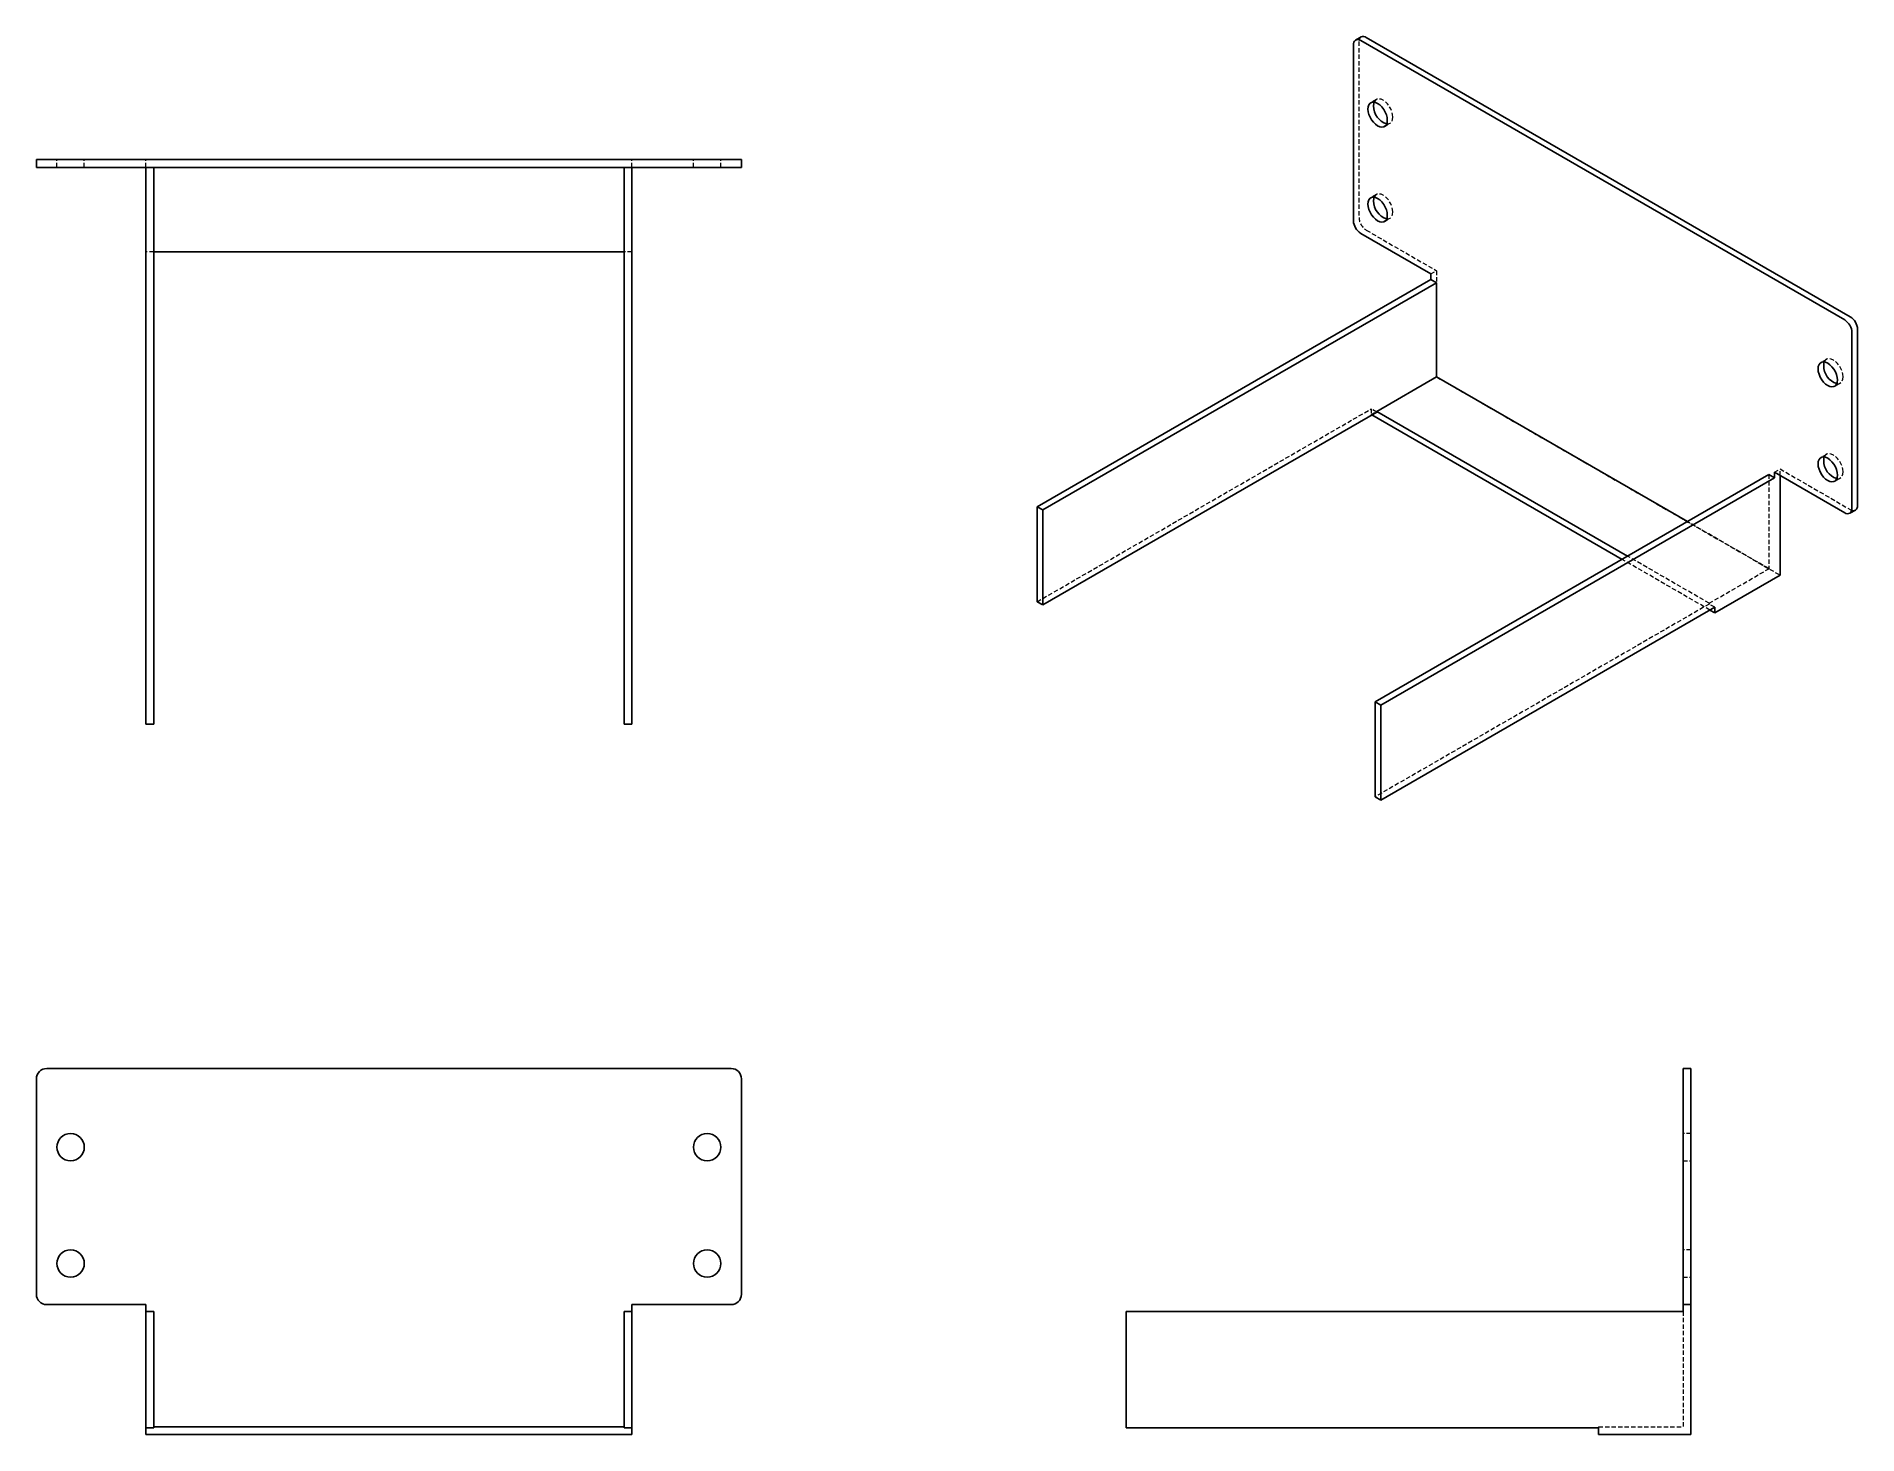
# Model space of a CAD drawing. Header units: millimetres. Extents: x 154 to 687, y 92 to 501.
import ezdxf

# ---------------------------------------------------------------- set-up
doc = ezdxf.new("R2010")
doc.units = ezdxf.units.MM
doc.linetypes.add('HIDDEN', pattern=[1.905, 1.27, -0.635])

msp = doc.modelspace()

# ---------------------------------------------------------------- linework, layer by layer
at = {"color": 7, "linetype": 'Continuous', "lineweight": 25}
for p, q in [((541.51, 500.71), (539.88, 499.77)), ((684.43, 418.92), (543.01, 500.56)), ((539.26, 498.4), (539.26, 446.96)), ((682.8, 417.98), (541.38, 499.62)), ((154.45, 462.58), (154.45, 464.88)), ((157.45, 464.88), (154.45, 464.88)), ((357.45, 464.88), (157.45, 464.88)), ((360.45, 464.88), (357.45, 464.88)), ((360.45, 462.58), (360.45, 464.88)), ((157.45, 462.58), (154.45, 462.58)), ((357.45, 462.58), (157.45, 462.58)), ((186.45, 299.88), (186.45, 462.58)), ((188.75, 299.88), (188.75, 462.58)), ((326.15, 299.88), (326.15, 462.58)), ((328.45, 299.88), (328.45, 462.58)), ((360.45, 462.58), (357.45, 462.58)), ((541.38, 443.28), (561.89, 431.44)), ((326.15, 437.88), (188.75, 437.88)), ((561.89, 431.44), (561.89, 429.81)), ((446.84, 363.4), (561.89, 429.81)), ((448.47, 362.46), (563.51, 428.87)), ((563.51, 428.87), (561.89, 429.81)), ((563.51, 401.35), (563.51, 428.87)), ((686.55, 363.81), (686.55, 415.25)), ((684.92, 362.87), (684.92, 414.31)), ((546.05, 391.27), (563.51, 401.35)), ((636.83, 359.03), (563.51, 401.35)), ((448.47, 334.69), (546.05, 391.03)), ((617.74, 348), (544.63, 390.21)), ((546.05, 391.27), (546.05, 391.03)), ((619.37, 348.94), (546.05, 391.27)), ((545.62, 306.37), (660.67, 372.78)), ((662.29, 371.85), (660.67, 372.78)), ((662.29, 371.85), (662.29, 373.48)), ((662.29, 373.48), (682.8, 361.64)), ((663.92, 343.39), (663.92, 372.54)), ((547.25, 305.43), (662.29, 371.85)), ((448.47, 362.46), (446.84, 363.4)), ((446.84, 363.4), (446.84, 335.63)), ((448.47, 334.69), (448.47, 362.46)), ((684.3, 361.49), (685.93, 362.43)), ((644.83, 332.37), (663.92, 343.39)), ((448.47, 334.69), (446.84, 335.63)), ((644.83, 334), (547.25, 277.67)), ((644.83, 332.37), (643.41, 333.18)), ((644.83, 332.37), (644.83, 334)), ((547.25, 305.43), (545.62, 306.37)), ((545.62, 306.37), (545.62, 278.61)), ((547.25, 277.67), (547.25, 305.43)), ((188.75, 299.88), (186.45, 299.88)), ((328.45, 299.88), (326.15, 299.88)), ((547.25, 277.67), (545.62, 278.61)), ((357.45, 199.21), (157.45, 199.21)), ((635.58, 196.21), (635.58, 199.21)), ((635.58, 199.21), (637.88, 199.21)), ((637.88, 196.21), (637.88, 199.21)), ((154.45, 196.21), (154.45, 133.21)), ((360.45, 133.21), (360.45, 196.21)), ((635.58, 133.21), (635.58, 196.21)), ((637.88, 133.21), (637.88, 196.21)), ((635.58, 130.21), (635.58, 133.21)), ((637.88, 130.21), (637.88, 133.21)), ((157.45, 130.21), (186.45, 130.21)), ((186.45, 130.21), (186.45, 128.21)), ((186.45, 128.21), (186.45, 94.21)), ((188.75, 128.21), (186.45, 128.21)), ((188.75, 94.21), (188.75, 128.21)), ((328.45, 128.21), (326.15, 128.21)), ((326.15, 128.21), (326.15, 94.21)), ((328.45, 130.21), (357.45, 130.21)), ((328.45, 128.21), (328.45, 130.21)), ((328.45, 94.21), (328.45, 128.21)), ((472.88, 94.21), (472.88, 128.21)), ((472.88, 128.21), (635.58, 128.21)), ((635.58, 130.21), (637.88, 130.21)), ((635.58, 128.21), (635.58, 130.21)), ((637.88, 92.21), (637.88, 130.21)), ((188.75, 94.21), (186.45, 94.21)), ((186.45, 94.21), (186.45, 92.21)), ((328.45, 92.21), (186.45, 92.21)), ((326.15, 94.51), (188.75, 94.51)), ((328.45, 94.21), (326.15, 94.21)), ((328.45, 92.21), (328.45, 94.21)), ((610.88, 94.21), (472.88, 94.21)), ((610.88, 92.21), (610.88, 94.21)), ((610.88, 92.21), (637.88, 92.21))]:
    msp.add_line(p, q, dxfattribs=at)
at = {"color": 7, "linetype": 'HIDDEN', "lineweight": 18}
for p, q in [((540.88, 499.34), (540.88, 447.9)), ((545.96, 482.39), (544.33, 481.45)), ((548.33, 474.52), (549.96, 475.46)), ((160.45, 462.58), (160.45, 464.88)), ((168.45, 462.58), (168.45, 464.88)), ((186.45, 462.58), (186.45, 464.88)), ((328.45, 462.58), (328.45, 464.88)), ((346.45, 462.58), (346.45, 464.88)), ((354.45, 462.58), (354.45, 464.88)), ((545.96, 454.63), (544.33, 453.69)), ((548.33, 446.76), (549.96, 447.7)), ((543.01, 444.22), (563.51, 432.38)), ((188.75, 437.88), (186.45, 437.88)), ((328.45, 437.88), (326.15, 437.88)), ((561.89, 431.44), (563.51, 432.38)), ((563.51, 432.38), (563.51, 428.87)), ((677.48, 406.46), (675.85, 405.52)), ((544.42, 390.33), (563.51, 401.35)), ((563.51, 401.35), (563.51, 401.35)), ((563.51, 401.35), (663.92, 343.39)), ((679.85, 398.6), (681.48, 399.53)), ((446.84, 335.63), (544.42, 391.97)), ((546.05, 391.03), (544.42, 391.97)), ((544.42, 391.97), (544.42, 390.33)), ((544.63, 390.21), (544.42, 390.33)), ((677.48, 378.7), (675.85, 377.76)), ((660.67, 372.78), (660.67, 345.27)), ((662.29, 373.48), (663.92, 374.42)), ((663.92, 372.54), (663.92, 374.42)), ((663.92, 374.42), (684.43, 362.58)), ((679.85, 370.83), (681.48, 371.77)), ((660.67, 345.27), (636.83, 359.03)), ((643.41, 333.18), (617.74, 348)), ((643.2, 335.18), (619.37, 348.94)), ((643.2, 335.18), (660.67, 345.27)), ((643.2, 334.94), (545.62, 278.61)), ((643.2, 335.18), (643.2, 334.94)), ((644.83, 334), (643.2, 334.94)), ((637.88, 180.21), (635.58, 180.21)), ((635.58, 172.21), (637.88, 172.21)), ((637.88, 146.21), (635.58, 146.21)), ((635.58, 138.21), (637.88, 138.21)), ((635.58, 128.21), (635.58, 94.51)), ((610.88, 94.51), (635.58, 94.51)), ((610.88, 94.51), (610.88, 94.21))]:
    msp.add_line(p, q, dxfattribs=at)
at = {"color": 7, "linetype": 'Continuous', "lineweight": 25, "flags": 128}
for points in [[(549.16, 476.35), (549.09, 477.12), (548.88, 477.93), (548.54, 478.75), (548.09, 479.52), (547.56, 480.22), (546.96, 480.81), (546.33, 481.25), (545.7, 481.53), (545.1, 481.64), (544.57, 481.56), (544.12, 481.3), (543.78, 480.87), (543.57, 480.3), (543.5, 479.62)], [(543.5, 479.62), (543.57, 478.85), (543.78, 478.04), (544.12, 477.23), (544.57, 476.45), (545.1, 475.75), (545.7, 475.16), (546.33, 474.72), (546.96, 474.44), (547.56, 474.33), (548.09, 474.41), (548.54, 474.67), (548.88, 475.1), (549.09, 475.67), (549.16, 476.35)], [(545.32, 481.62), (545.2, 481.24), (545.13, 480.56)], [(549.16, 448.59), (549.09, 449.36), (548.88, 450.17), (548.54, 450.98), (548.09, 451.76), (547.56, 452.46), (546.96, 453.04), (546.33, 453.49), (545.7, 453.77), (545.1, 453.87), (544.57, 453.79), (544.12, 453.54), (543.78, 453.11), (543.57, 452.54), (543.5, 451.86)], [(545.32, 453.86), (545.2, 453.48), (545.13, 452.79)], [(543.5, 451.86), (543.57, 451.09), (543.78, 450.28), (544.12, 449.46), (544.57, 448.69), (545.1, 447.99), (545.7, 447.4), (546.33, 446.96), (546.96, 446.68), (547.56, 446.57), (548.09, 446.65), (548.54, 446.91), (548.88, 447.33), (549.09, 447.9), (549.16, 448.59)], [(680.68, 400.43), (680.61, 401.19), (680.4, 402.01), (680.06, 402.82), (679.61, 403.6), (679.08, 404.29), (678.48, 404.88), (677.85, 405.33), (677.22, 405.61), (676.62, 405.71), (676.09, 405.63), (675.64, 405.37), (675.3, 404.95), (675.09, 404.38), (675.02, 403.69)], [(676.84, 405.69), (676.72, 405.32), (676.65, 404.63)], [(675.02, 403.69), (675.09, 402.92), (675.3, 402.11), (675.64, 401.3), (676.09, 400.52), (676.62, 399.83), (677.22, 399.24), (677.85, 398.79), (678.48, 398.51), (679.08, 398.41), (679.61, 398.49), (680.06, 398.75), (680.4, 399.17), (680.61, 399.74), (680.68, 400.43)], [(680.68, 372.66), (680.61, 373.43), (680.4, 374.24), (680.06, 375.06), (679.61, 375.83), (679.08, 376.53), (678.48, 377.12), (677.85, 377.56), (677.22, 377.84), (676.62, 377.95), (676.09, 377.87), (675.64, 377.61), (675.3, 377.19), (675.09, 376.62), (675.02, 375.93)], [(676.84, 377.93), (676.72, 377.55), (676.65, 376.87)], [(675.02, 375.93), (675.09, 375.16), (675.3, 374.35), (675.64, 373.54), (676.09, 372.76), (676.62, 372.06), (677.22, 371.48), (677.85, 371.03), (678.48, 370.75), (679.08, 370.65), (679.61, 370.73), (680.06, 370.98), (680.4, 371.41), (680.61, 371.98), (680.68, 372.66)]]:
    msp.add_lwpolyline(points, dxfattribs=at)
at = {"color": 7, "linetype": 'HIDDEN', "lineweight": 18, "flags": 128}
for points in [[(550.78, 477.29), (550.71, 478.06), (550.5, 478.87), (550.17, 479.68), (549.72, 480.46), (549.18, 481.16), (548.58, 481.75), (547.96, 482.19), (547.33, 482.47), (546.73, 482.58), (546.19, 482.5), (545.74, 482.24), (545.41, 481.81), (545.32, 481.62)], [(548.97, 475.29), (549.18, 475.27), (549.72, 475.35), (550.17, 475.61), (550.5, 476.04), (550.71, 476.61), (550.78, 477.29)], [(550.78, 449.53), (550.71, 450.3), (550.5, 451.11), (550.17, 451.92), (549.72, 452.7), (549.18, 453.4), (548.58, 453.98), (547.96, 454.43), (547.33, 454.71), (546.73, 454.81), (546.19, 454.73), (545.74, 454.47), (545.41, 454.05), (545.32, 453.86)], [(548.97, 447.53), (549.18, 447.51), (549.72, 447.59), (550.17, 447.85), (550.5, 448.27), (550.71, 448.84), (550.78, 449.53)], [(682.31, 401.37), (682.23, 402.13), (682.03, 402.94), (681.69, 403.76), (681.24, 404.53), (680.7, 405.23), (680.11, 405.82), (679.48, 406.26), (678.85, 406.55), (678.25, 406.65), (677.71, 406.57), (677.27, 406.31), (676.93, 405.89), (676.84, 405.69)], [(680.49, 399.36), (680.7, 399.35), (681.24, 399.43), (681.69, 399.69), (682.03, 400.11), (682.23, 400.68), (682.31, 401.37)], [(682.31, 373.6), (682.23, 374.37), (682.03, 375.18), (681.69, 376), (681.24, 376.77), (680.7, 377.47), (680.11, 378.06), (679.48, 378.5), (678.85, 378.78), (678.25, 378.89), (677.71, 378.81), (677.27, 378.55), (676.93, 378.12), (676.84, 377.93)], [(680.49, 371.6), (680.7, 371.58), (681.24, 371.66), (681.69, 371.92), (682.03, 372.35), (682.23, 372.92), (682.31, 373.6)]]:
    msp.add_lwpolyline(points, dxfattribs=at)
at = {"color": 7, "linetype": 'HIDDEN', "lineweight": 18}
for centre, radius, start, end in [((542.35, 499.5), 1.48, 125.0133, 186.2988), ((545.49, 448.1), 4.61, 182.6055, 237.3945), ((685.31, 363.81), 1.51, 234.3824, 294.3071)]:
    msp.add_arc(centre, radius, start, end, dxfattribs=at)
at = {"color": 7, "linetype": 'Continuous', "lineweight": 25}
for centre, radius, start, end in [((542.13, 499.34), 1.51, 54.3824, 114.3071), ((540.55, 498.61), 1.31, 50.7967, 189.214), ((550.63, 480.53), 5.5, 179.7643, 252.456), ((550.63, 452.77), 5.5, 179.7643, 252.456), ((543.86, 447.17), 4.61, 182.6055, 237.3945), ((680.32, 414.1), 4.61, 2.6055, 57.3945), ((681.94, 415.04), 4.61, 2.6055, 57.3945), ((682.15, 404.61), 5.5, 179.7643, 252.456), ((682.15, 376.85), 5.5, 179.7643, 252.456), ((683.63, 362.66), 1.31, 230.7967, 9.214), ((685.08, 363.64), 1.48, 305.0133, 6.2988), ((157.45, 196.21), 3, 90, 180), ((357.45, 196.21), 3, 0, 90), ((164.45, 176.21), 4, 0, 180), ((164.45, 176.21), 4, 180, 0), ((350.45, 176.21), 4, 0, 180), ((350.45, 176.21), 4, 180, 0), ((164.45, 142.21), 4, 0, 180), ((350.45, 142.21), 4, 0, 180), ((164.45, 142.21), 4, 180, 0), ((350.45, 142.21), 4, 180, 0), ((157.45, 133.21), 3, 180, 270), ((357.45, 133.21), 3, 270, 0)]:
    msp.add_arc(centre, radius, start, end, dxfattribs=at)

doc.saveas('drawing.dxf')
